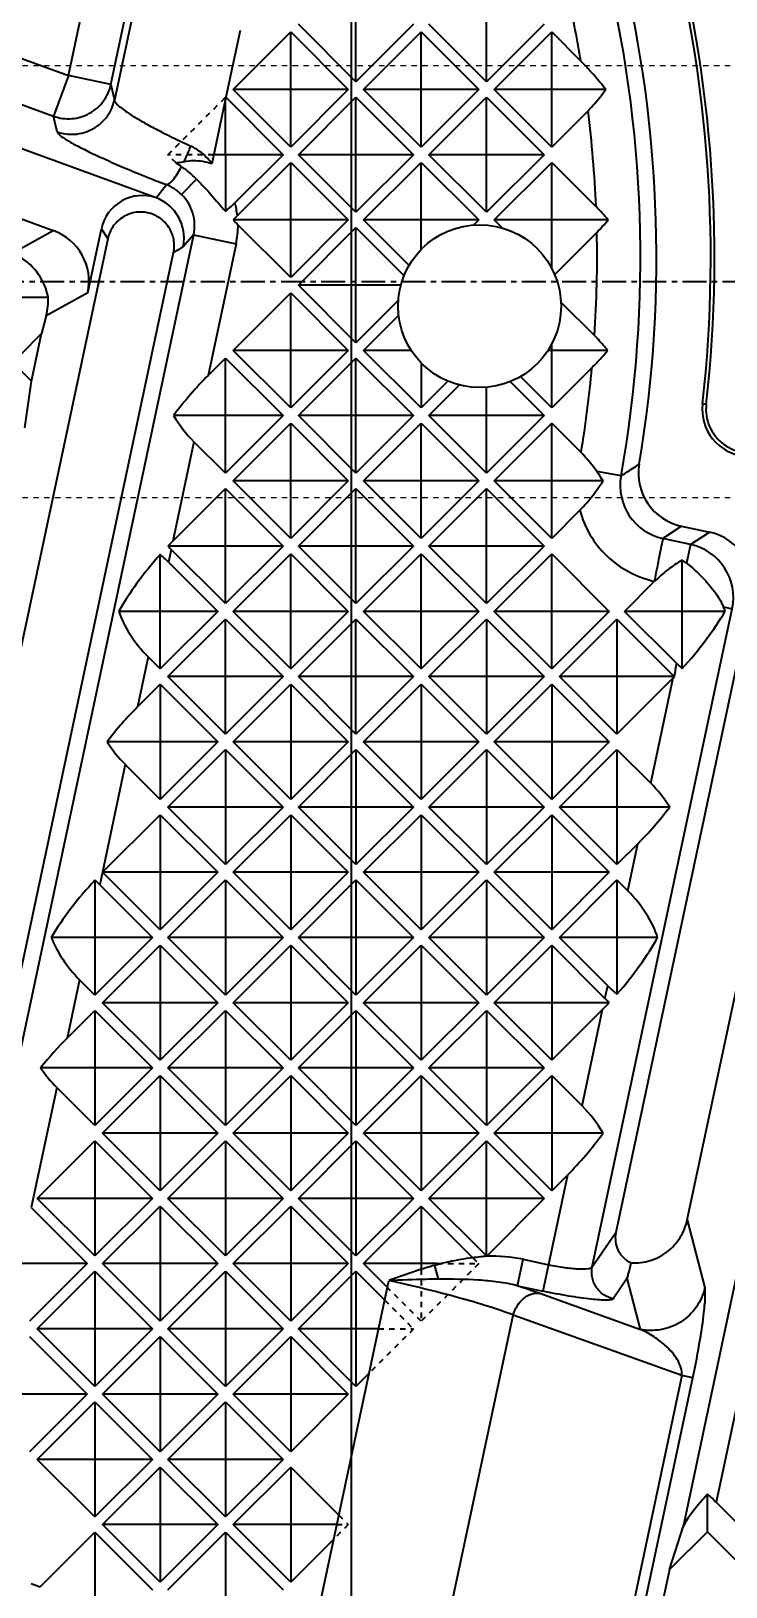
# Model space of a CAD drawing. Header units: millimetres. Extents: x 2089 to 2530, y 1631 to 2074.
# Drawn here: x 2222.99 to 2235.85, y 1807.4 to 1836.21 of the extents above; entities that cross this region are included whole.
import ezdxf

# ---------------------------------------------------------------- set-up
doc = ezdxf.new("R2010")
doc.units = ezdxf.units.MM
doc.linetypes.add('CENTER', pattern=[0.6, 0.375, -0.075, 0.075, -0.075])
doc.linetypes.add('HIDDEN', pattern=[0.2, 0.1, -0.1])
doc.layers.add('cool', color=153, linetype='HIDDEN', lineweight=9)
doc.layers.add('DEFAULT_2', color=8, linetype='HIDDEN')
doc.styles.get("Standard").update_dxf_attribs({"font": 'arial.ttf'})
doc.dimstyles.new('副本 ISO-25-1', dxfattribs={"dimtxt": 5, "dimasz": 5, "dimexe": 0, "dimexo": 0, "dimgap": 0, "dimtad": 1, "dimtxsty": 'Standard', "dimcen": 0, "dimclrd": 4, "dimclre": 4, "dimclrt": 6, "dimazin": 0, "dimtfac": 1, "dimtofl": 0, "dimtmove": 0, "dimatfit": 3, "dimfxl": 0, "dimarcsym": 0})

# ---------------------------------------------------------------- blocks, each defined once
blk = doc.blocks.new('3')
at = {"color": 1, "linetype": 'CENTER', "ltscale": 1.181757}
blk.add_line((-0.15, -456.331), (189.85, -456.331), dxfattribs=at)
at = {"layer": 'cool', "ltscale": 0.932966}
for p, q in [((14.18, -452.331), (175.52, -452.331)), ((14.18, -460.331), (175.52, -460.331))]:
    blk.add_line(p, q, dxfattribs=at)
blk = doc.blocks.new('*D133')
at = {"color": 4, "linetype": 'Continuous', "lineweight": -2, "transparency": 16777216}
blk.add_line((2176.431, 1831.577), (2141.565, 1831.577), dxfattribs=at)
at = {"layer": 'Defpoints', "color": 0, "transparency": 16777216}
for p in [(2248.301, 1863.577), (2148.673, 1831.577), (2176.431, 1831.577)]:
    blk.add_point(p, dxfattribs=at)
at = {"color": 6, "transparency": 16777216, "insert": (2145.119, 1834.131), "char_height": 5, "attachment_point": 5}
blk.add_mtext('32', dxfattribs=at)
blk = doc.blocks.new('*D134')
at = {"color": 4, "linetype": 'Continuous', "lineweight": -2, "transparency": 16777216}
blk.add_line((2201.587, 1812.953), (2131.852, 1812.953), dxfattribs=at)
at = {"layer": 'Defpoints', "color": 0, "transparency": 16777216}
for p in [(2248.301, 1863.577), (2148.673, 1812.953), (2201.587, 1812.953)]:
    blk.add_point(p, dxfattribs=at)
at = {"color": 6, "transparency": 16777216, "insert": (2140.262, 1815.957), "char_height": 5, "attachment_point": 5}
blk.add_mtext('50,62', dxfattribs=at)
blk = doc.blocks.new('*D135')
at = {"color": 4, "linetype": 'Continuous', "lineweight": -2, "transparency": 16777216}
blk.add_line((2204.857, 1800.174), (2135.679, 1800.174), dxfattribs=at)
at = {"layer": 'Defpoints', "color": 0, "transparency": 16777216}
for p in [(2248.301, 1863.577), (2148.673, 1800.174), (2204.857, 1800.174)]:
    blk.add_point(p, dxfattribs=at)
at = {"color": 6, "transparency": 16777216, "insert": (2142.176, 1803.179), "char_height": 5, "attachment_point": 5}
blk.add_mtext('63,4', dxfattribs=at)
blk = doc.blocks.new('*D136')
at = {"color": 4, "linetype": 'Continuous', "lineweight": -2, "transparency": 16777216}
blk.add_line((2221.069, 1791.129), (2131.804, 1791.129), dxfattribs=at)
at = {"layer": 'Defpoints', "color": 0, "transparency": 16777216}
for p in [(2248.301, 1863.577), (2148.673, 1791.129), (2221.069, 1791.129)]:
    blk.add_point(p, dxfattribs=at)
at = {"color": 6, "transparency": 16777216, "insert": (2140.239, 1794.134), "char_height": 5, "attachment_point": 5}
blk.add_mtext('72,45', dxfattribs=at)
blk = doc.blocks.new('*D137')
at = {"color": 4, "linetype": 'Continuous', "lineweight": -2, "transparency": 16777216}
blk.add_line((2229.006, 1764.577), (2141.5, 1764.577), dxfattribs=at)
at = {"layer": 'Defpoints', "color": 0, "transparency": 16777216}
for p in [(2248.301, 1863.577), (2148.673, 1764.577), (2229.006, 1764.577)]:
    blk.add_point(p, dxfattribs=at)
at = {"color": 6, "transparency": 16777216, "insert": (2145.087, 1767.13), "char_height": 5, "attachment_point": 5}
blk.add_mtext('99', dxfattribs=at)
blk = doc.blocks.new('*D138')
at = {"color": 4, "linetype": 'Continuous', "lineweight": -2, "transparency": 16777216}
blk.add_line((2185.311, 1749.577), (2138.117, 1749.577), dxfattribs=at)
at = {"layer": 'Defpoints', "color": 0, "transparency": 16777216}
for p in [(2248.301, 1863.577), (2148.673, 1749.577), (2185.311, 1749.577)]:
    blk.add_point(p, dxfattribs=at)
at = {"color": 6, "transparency": 16777216, "insert": (2143.395, 1752.087), "char_height": 5, "attachment_point": 5}
blk.add_mtext('114', dxfattribs=at)
blk = doc.blocks.new('*D139')
at = {"color": 4, "linetype": 'Continuous', "lineweight": -2, "transparency": 16777216}
blk.add_line((2177.261, 1733.577), (2138.114, 1733.577), dxfattribs=at)
at = {"layer": 'Defpoints', "color": 0, "transparency": 16777216}
for p in [(2248.301, 1863.577), (2148.673, 1733.577), (2177.261, 1733.577)]:
    blk.add_point(p, dxfattribs=at)
at = {"color": 6, "transparency": 16777216, "insert": (2143.393, 1736.132), "char_height": 5, "attachment_point": 5}
blk.add_mtext('130', dxfattribs=at)
blk = doc.blocks.new('*D97')
at = {"color": 4, "linetype": 'Continuous', "lineweight": -2, "transparency": 16777216}
blk.add_line((2178.301, 1726.977), (2178.301, 1701.714), dxfattribs=at)
at = {"layer": 'Defpoints', "color": 0, "transparency": 16777216}
for p in [(2248.301, 1863.577), (2178.301, 1726.977), (2178.301, 1708.819)]:
    blk.add_point(p, dxfattribs=at)
at = {"color": 6, "transparency": 16777216, "insert": (2175.748, 1705.267), "char_height": 5, "attachment_point": 5, "rotation": 90}
blk.add_mtext('70', dxfattribs=at)
blk = doc.blocks.new('*D140')
at = {"color": 4, "linetype": 'Continuous', "lineweight": -2, "transparency": 16777216}
for p, q in [((2203.076, 1810.203), (2203.076, 1728.819)), ((2203.076, 1728.819), (2193.731, 1718.819)), ((2193.731, 1718.819), (2193.731, 1691.745))]:
    blk.add_line(p, q, dxfattribs=at)
at = {"layer": 'Defpoints', "color": 0, "transparency": 16777216}
for p in [(2248.301, 1863.577), (2203.076, 1810.203), (2193.731, 1708.819)]:
    blk.add_point(p, dxfattribs=at)
at = {"color": 6, "transparency": 16777216, "insert": (2190.727, 1700.282), "char_height": 5, "attachment_point": 5, "rotation": 90}
blk.add_mtext('45,23', dxfattribs=at)
blk = doc.blocks.new('*D141')
at = {"color": 4, "linetype": 'Continuous', "lineweight": -2, "transparency": 16777216}
for p, q in [((2206.091, 1798.333), (2206.091, 1728.819)), ((2206.091, 1728.819), (2212.255, 1718.819)), ((2212.255, 1718.819), (2212.255, 1692.71))]:
    blk.add_line(p, q, dxfattribs=at)
at = {"layer": 'Defpoints', "color": 0, "transparency": 16777216}
for p in [(2248.301, 1863.577), (2206.091, 1798.333), (2212.255, 1708.819)]:
    blk.add_point(p, dxfattribs=at)
at = {"color": 6, "transparency": 16777216, "insert": (2209.25, 1700.765), "char_height": 5, "attachment_point": 5, "rotation": 90}
blk.add_mtext('42,21', dxfattribs=at)
blk = doc.blocks.new('*D142')
at = {"color": 4, "linetype": 'Continuous', "lineweight": -2, "transparency": 16777216}
blk.add_line((2223.176, 1789.231), (2223.176, 1691.861), dxfattribs=at)
at = {"layer": 'Defpoints', "color": 0, "transparency": 16777216}
for p in [(2248.301, 1863.577), (2223.176, 1789.231), (2223.176, 1708.819)]:
    blk.add_point(p, dxfattribs=at)
at = {"color": 6, "transparency": 16777216, "insert": (2220.171, 1700.34), "char_height": 5, "attachment_point": 5, "rotation": 90}
blk.add_mtext('25,13', dxfattribs=at)
blk = doc.blocks.new('*D143')
at = {"color": 4, "linetype": 'Continuous', "lineweight": -2, "transparency": 16777216}
for p, q in [((2230.301, 1762.3), (2230.301, 1728.819)), ((2230.301, 1728.819), (2237.579, 1718.819)), ((2237.579, 1718.819), (2237.579, 1702.117))]:
    blk.add_line(p, q, dxfattribs=at)
at = {"layer": 'Defpoints', "color": 0, "transparency": 16777216}
for p in [(2248.301, 1863.577), (2230.301, 1762.3), (2237.579, 1708.819)]:
    blk.add_point(p, dxfattribs=at)
at = {"color": 6, "transparency": 16777216, "insert": (2235.026, 1705.468), "char_height": 5, "attachment_point": 5, "rotation": 90}
blk.add_mtext('18', dxfattribs=at)
blk = doc.blocks.new('*D144')
at = {"color": 4, "linetype": 'Continuous', "lineweight": -2, "transparency": 16777216}
blk.add_line((2204.081, 1857.438), (2204.081, 1691.796), dxfattribs=at)
at = {"layer": 'Defpoints', "color": 0, "transparency": 16777216}
for p in [(2248.301, 1863.577), (2204.081, 1857.438), (2204.081, 1708.819)]:
    blk.add_point(p, dxfattribs=at)
at = {"color": 6, "transparency": 16777216, "insert": (2201.076, 1700.308), "char_height": 5, "attachment_point": 5, "rotation": 90}
blk.add_mtext('44,22', dxfattribs=at)
blk = doc.blocks.new('*D145')
at = {"color": 4, "linetype": 'Continuous', "lineweight": -2, "transparency": 16777216}
blk.add_line((2228.914, 1859.327), (2228.914, 1692.407), dxfattribs=at)
at = {"layer": 'Defpoints', "color": 0, "transparency": 16777216}
for p in [(2248.301, 1863.577), (2228.914, 1859.327), (2228.914, 1708.819)]:
    blk.add_point(p, dxfattribs=at)
at = {"color": 6, "transparency": 16777216, "insert": (2225.91, 1700.613), "char_height": 5, "attachment_point": 5, "rotation": 90}
blk.add_mtext('19,39', dxfattribs=at)

msp = doc.modelspace()

# ---------------------------------------------------------------- linework, layer by layer
at = {"color": 7, "linetype": 'Continuous'}
for p, q in [((2217.173, 1837.759), (2223.681, 1835.39)), ((2229.003, 1835.275), (2229.003, 1837.407)), ((2231.419, 1835.275), (2231.419, 1837.407)), ((2216.617, 1837.109), (2223.407, 1834.637)), ((2223.681, 1835.39), (2223.972, 1836.757)), ((2224.467, 1835.223), (2224.757, 1836.59)), ((2224.896, 1836.646), (2224.532, 1834.935)), ((2225.302, 1833.127), (2215.991, 1836.516)), ((2229.003, 1835.275), (2227.937, 1836.341)), ((2230.069, 1836.341), (2229.003, 1835.275)), ((2231.419, 1835.275), (2230.353, 1836.341)), ((2232.485, 1836.341), (2231.419, 1835.275)), ((2226.86, 1836.228), (2226.593, 1834.99)), ((2226.729, 1835.133), (2227.795, 1836.199)), ((2227.795, 1834.067), (2227.795, 1836.199)), ((2227.795, 1836.199), (2228.861, 1835.133)), ((2229.145, 1835.133), (2230.211, 1836.199)), ((2230.211, 1834.067), (2230.211, 1836.199)), ((2230.211, 1836.199), (2231.277, 1835.133)), ((2231.561, 1835.133), (2232.627, 1836.199)), ((2232.627, 1834.067), (2232.627, 1836.199)), ((2232.627, 1836.199), (2233.166, 1835.66)), ((2214.589, 1835.728), (2223.401, 1832.521)), ((2223.681, 1835.39), (2223.407, 1834.637)), ((2224.467, 1835.223), (2223.681, 1835.39)), ((2224.467, 1835.223), (2224.532, 1834.935)), ((2227.795, 1834.067), (2226.729, 1835.133)), ((2228.861, 1835.133), (2226.729, 1835.133)), ((2228.861, 1835.133), (2227.795, 1834.067)), ((2230.211, 1834.067), (2229.145, 1835.133)), ((2231.277, 1835.133), (2229.145, 1835.133)), ((2231.277, 1835.133), (2230.211, 1834.067)), ((2232.627, 1834.067), (2231.561, 1835.133)), ((2233.627, 1835.133), (2231.561, 1835.133)), ((2226.593, 1834.99), (2226.335, 1833.758)), ((2226.59, 1834.977), (2226.59, 1834.993)), ((2226.593, 1834.99), (2227.653, 1833.925)), ((2227.937, 1833.925), (2229.003, 1834.991)), ((2229.003, 1832.859), (2229.003, 1834.991)), ((2229.003, 1834.991), (2230.069, 1833.925)), ((2230.353, 1833.925), (2231.419, 1834.991)), ((2231.419, 1832.859), (2231.419, 1834.991)), ((2231.419, 1834.991), (2232.485, 1833.925)), ((2223.472, 1834.35), (2223.407, 1834.637)), ((2233.3, 1834.739), (2232.627, 1834.067)), ((2227.653, 1833.925), (2226.37, 1833.925)), ((2226.587, 1833.925), (2226.587, 1832.878)), ((2227.653, 1833.925), (2226.762, 1833.034)), ((2226.808, 1832.796), (2227.795, 1833.783)), ((2227.795, 1831.651), (2227.795, 1833.783)), ((2227.795, 1833.783), (2228.861, 1832.717)), ((2229.003, 1832.859), (2227.937, 1833.925)), ((2230.069, 1833.925), (2227.937, 1833.925)), ((2230.069, 1833.925), (2229.003, 1832.859)), ((2229.145, 1832.717), (2230.211, 1833.783)), ((2230.211, 1832.17), (2230.211, 1833.783)), ((2230.211, 1833.783), (2231.277, 1832.717)), ((2231.419, 1832.859), (2230.353, 1833.925)), ((2232.485, 1833.925), (2230.353, 1833.925)), ((2232.485, 1833.925), (2231.419, 1832.859)), ((2231.561, 1832.717), (2232.627, 1833.783)), ((2232.627, 1831.821), (2232.627, 1833.783)), ((2232.627, 1833.783), (2233.447, 1832.963)), ((2225.302, 1833.127), (2225.495, 1833.37)), ((2225.776, 1833.186), (2226.053, 1833.47)), ((2222.619, 1832.088), (2223.401, 1832.521)), ((2224.039, 1831.369), (2224.291, 1832.554)), ((2224.409, 1832.37), (2224.291, 1832.554)), ((2228.861, 1832.717), (2226.732, 1832.717)), ((2227.795, 1831.651), (2226.819, 1832.626)), ((2228.861, 1832.717), (2227.795, 1831.651)), ((2227.937, 1831.509), (2229.003, 1832.575)), ((2229.003, 1830.443), (2229.003, 1832.575)), ((2229.003, 1832.575), (2229.894, 1831.683)), ((2229.987, 1831.875), (2229.145, 1832.717)), ((2231.277, 1832.717), (2229.145, 1832.717)), ((2231.277, 1832.717), (2231.184, 1832.624)), ((2231.709, 1832.569), (2231.561, 1832.717)), ((2233.672, 1832.717), (2231.561, 1832.717)), ((2224.409, 1832.369), (2219.402, 1808.816)), ((2225.998, 1832.44), (2220.867, 1808.3)), ((2225.998, 1832.44), (2225.806, 1832.22)), ((2225.998, 1832.44), (2226.784, 1832.273)), ((2226.784, 1832.273), (2226.266, 1829.838)), ((2233.462, 1832.486), (2232.682, 1831.705)), ((2220.524, 1808.11), (2225.626, 1832.111)), ((2224.039, 1831.369), (2223.269, 1830.941)), ((2226.729, 1830.301), (2227.795, 1831.367)), ((2227.795, 1829.235), (2227.795, 1831.367)), ((2227.795, 1831.367), (2228.861, 1830.301)), ((2229.003, 1830.443), (2227.937, 1831.509)), ((2229.836, 1831.509), (2227.937, 1831.509)), ((2221.725, 1831.285), (2223.305, 1831.285)), ((2229.789, 1831.229), (2229.003, 1830.443)), ((2232.798, 1831.196), (2233.419, 1830.574)), ((2223.269, 1830.941), (2223.183, 1830.611)), ((2229.145, 1830.301), (2229.795, 1830.95)), ((2223.183, 1830.611), (2222.791, 1830.219)), ((2222.995, 1829.729), (2223.183, 1830.611)), ((2227.795, 1829.235), (2226.729, 1830.301)), ((2228.861, 1830.301), (2226.729, 1830.301)), ((2228.861, 1830.301), (2227.795, 1829.235)), ((2230.211, 1829.235), (2229.145, 1830.301)), ((2230.027, 1830.301), (2229.145, 1830.301)), ((2233.662, 1830.301), (2232.558, 1830.301)), ((2232.627, 1829.235), (2232.627, 1830.419)), ((2222.791, 1829.934), (2222.995, 1829.729)), ((2226.266, 1829.838), (2226.587, 1830.158)), ((2226.587, 1828.026), (2226.587, 1830.158)), ((2226.587, 1830.158), (2227.653, 1829.092)), ((2227.937, 1829.092), (2229.003, 1830.158)), ((2229.003, 1828.026), (2229.003, 1830.158)), ((2229.003, 1830.158), (2230.069, 1829.092)), ((2230.211, 1830.07), (2230.211, 1829.235)), ((2233.372, 1829.98), (2232.627, 1829.235)), ((2222.874, 1828.868), (2222.995, 1829.729)), ((2230.707, 1829.731), (2230.211, 1829.235)), ((2230.353, 1829.092), (2230.92, 1829.66)), ((2231.419, 1828.026), (2231.419, 1829.618)), ((2231.855, 1829.722), (2232.485, 1829.092)), ((2232.627, 1829.235), (2232.047, 1829.815)), ((2227.653, 1829.092), (2225.628, 1829.092)), ((2227.653, 1829.092), (2226.587, 1828.026)), ((2229.003, 1828.026), (2227.937, 1829.092)), ((2230.069, 1829.092), (2227.937, 1829.092)), ((2230.069, 1829.092), (2229.003, 1828.026)), ((2231.419, 1828.026), (2230.353, 1829.092)), ((2232.485, 1829.092), (2230.353, 1829.092)), ((2232.485, 1829.092), (2231.419, 1828.026)), ((2235.488, 1829.3), (2235.418, 1829.308)), ((2226.729, 1827.884), (2227.795, 1828.95)), ((2227.795, 1826.818), (2227.795, 1828.95)), ((2227.795, 1828.95), (2228.861, 1827.884)), ((2229.145, 1827.884), (2230.211, 1828.95)), ((2230.211, 1826.818), (2230.211, 1828.95)), ((2230.211, 1828.95), (2231.277, 1827.884)), ((2231.561, 1827.884), (2232.627, 1828.95)), ((2232.627, 1826.818), (2232.627, 1828.95)), ((2232.627, 1828.95), (2233.17, 1828.408)), ((2226.005, 1828.608), (2225.614, 1826.77)), ((2226.587, 1828.026), (2226.005, 1828.608)), ((2233.91, 1827.976), (2233.465, 1828.055)), ((2235.136, 1814.196), (2238.085, 1828.07)), ((2225.614, 1826.77), (2226.587, 1827.742)), ((2226.587, 1825.61), (2226.587, 1827.742)), ((2226.587, 1827.742), (2227.653, 1826.676)), ((2227.795, 1826.818), (2226.729, 1827.884)), ((2228.861, 1827.884), (2226.729, 1827.884)), ((2228.861, 1827.884), (2227.795, 1826.818)), ((2227.937, 1826.676), (2229.003, 1827.742)), ((2229.003, 1825.61), (2229.003, 1827.742)), ((2229.003, 1827.742), (2230.069, 1826.676)), ((2230.211, 1826.818), (2229.145, 1827.884)), ((2231.277, 1827.884), (2229.145, 1827.884)), ((2231.277, 1827.884), (2230.211, 1826.818)), ((2230.353, 1826.676), (2231.419, 1827.742)), ((2231.419, 1825.61), (2231.419, 1827.742)), ((2231.419, 1827.742), (2232.485, 1826.676)), ((2233.578, 1827.884), (2231.561, 1827.884)), ((2232.627, 1826.818), (2231.561, 1827.884)), ((2233.15, 1827.341), (2232.627, 1826.818)), ((2235.027, 1827.046), (2234.687, 1826.817)), ((2235.027, 1827.046), (2235.548, 1826.934)), ((2235.198, 1826.707), (2234.687, 1826.817)), ((2235.198, 1826.707), (2235.548, 1826.934)), ((2225.378, 1824.402), (2225.378, 1826.52)), ((2227.653, 1826.676), (2225.523, 1826.676)), ((2225.581, 1826.616), (2225.531, 1826.381)), ((2226.587, 1825.61), (2225.581, 1826.616)), ((2227.653, 1826.676), (2226.587, 1825.61)), ((2226.729, 1825.468), (2227.795, 1826.534)), ((2227.795, 1824.402), (2227.795, 1826.534)), ((2227.795, 1826.534), (2228.861, 1825.468)), ((2229.003, 1825.61), (2227.937, 1826.676)), ((2230.069, 1826.676), (2227.937, 1826.676)), ((2230.069, 1826.676), (2229.003, 1825.61)), ((2229.145, 1825.468), (2230.211, 1826.534)), ((2230.211, 1824.402), (2230.211, 1826.534)), ((2230.211, 1826.534), (2231.277, 1825.468)), ((2231.419, 1825.61), (2230.353, 1826.676)), ((2232.485, 1826.676), (2230.353, 1826.676)), ((2232.485, 1826.676), (2231.419, 1825.61)), ((2231.561, 1825.468), (2232.627, 1826.534)), ((2232.627, 1824.402), (2232.627, 1826.534)), ((2232.627, 1826.534), (2233.693, 1825.468)), ((2235.198, 1826.707), (2235.123, 1826.359)), ((2225.531, 1826.381), (2226.444, 1825.468)), ((2235.043, 1824.41), (2235.043, 1826.418)), ((2233.977, 1825.468), (2234.526, 1826.023)), ((2236.319, 1825.743), (2233.815, 1813.964)), ((2226.444, 1825.468), (2224.613, 1825.468)), ((2226.444, 1825.468), (2225.378, 1824.402)), ((2225.521, 1824.26), (2226.587, 1825.326)), ((2226.587, 1823.194), (2226.587, 1825.326)), ((2226.587, 1825.326), (2227.653, 1824.26)), ((2227.795, 1824.402), (2226.729, 1825.468)), ((2228.861, 1825.468), (2226.729, 1825.468)), ((2228.861, 1825.468), (2227.795, 1824.402)), ((2227.937, 1824.26), (2229.003, 1825.326)), ((2229.003, 1823.194), (2229.003, 1825.326)), ((2229.003, 1825.326), (2230.069, 1824.26)), ((2230.211, 1824.402), (2229.145, 1825.468)), ((2231.277, 1825.468), (2229.145, 1825.468)), ((2231.277, 1825.468), (2230.211, 1824.402)), ((2230.353, 1824.26), (2231.419, 1825.326)), ((2231.419, 1825.326), (2231.419, 1823.194)), ((2231.419, 1825.326), (2232.485, 1824.26)), ((2232.627, 1824.402), (2231.561, 1825.468)), ((2233.693, 1825.468), (2231.561, 1825.468)), ((2233.693, 1825.468), (2232.627, 1824.402)), ((2232.769, 1824.26), (2233.835, 1825.326)), ((2233.378, 1813.329), (2235.969, 1825.517)), ((2233.835, 1825.326), (2233.835, 1823.194)), ((2233.835, 1825.326), (2234.896, 1824.259)), ((2235.838, 1825.468), (2233.977, 1825.468)), ((2234.934, 1824.512), (2233.977, 1825.468)), ((2235.805, 1825.551), (2235.969, 1825.517)), ((2225.158, 1824.623), (2224.962, 1823.701)), ((2225.378, 1824.402), (2225.158, 1824.623)), ((2226.587, 1823.194), (2225.521, 1824.26)), ((2227.653, 1824.26), (2225.521, 1824.26)), ((2227.653, 1824.26), (2226.587, 1823.194)), ((2229.003, 1823.194), (2227.937, 1824.26)), ((2230.069, 1824.26), (2227.937, 1824.26)), ((2230.069, 1824.26), (2229.003, 1823.194)), ((2231.419, 1823.194), (2230.353, 1824.26)), ((2232.485, 1824.26), (2230.353, 1824.26)), ((2232.485, 1824.26), (2231.419, 1823.194)), ((2234.898, 1824.262), (2232.769, 1824.26)), ((2233.835, 1823.194), (2232.769, 1824.26)), ((2234.875, 1824.234), (2233.835, 1823.194)), ((2234.46, 1822.285), (2234.875, 1824.234)), ((2234.898, 1824.257), (2234.875, 1824.234)), ((2224.962, 1823.701), (2225.378, 1824.118)), ((2225.378, 1824.118), (2225.378, 1821.986)), ((2225.378, 1824.118), (2226.444, 1823.052)), ((2226.729, 1823.052), (2227.795, 1824.118)), ((2227.795, 1824.118), (2227.795, 1821.986)), ((2227.795, 1824.118), (2228.861, 1823.052)), ((2229.145, 1823.052), (2230.211, 1824.118)), ((2230.211, 1824.118), (2230.211, 1821.986)), ((2230.211, 1824.118), (2231.277, 1823.052)), ((2231.561, 1823.052), (2232.627, 1824.118)), ((2232.627, 1824.118), (2232.627, 1821.986)), ((2232.627, 1824.118), (2233.693, 1823.052)), ((2226.444, 1823.052), (2224.396, 1823.052)), ((2226.444, 1823.052), (2225.378, 1821.986)), ((2227.795, 1821.986), (2226.729, 1823.052)), ((2228.861, 1823.052), (2226.729, 1823.052)), ((2228.861, 1823.052), (2227.795, 1821.986)), ((2230.211, 1821.986), (2229.145, 1823.052)), ((2231.277, 1823.052), (2229.145, 1823.052)), ((2231.277, 1823.052), (2230.211, 1821.986)), ((2232.627, 1821.986), (2231.561, 1823.052)), ((2233.693, 1823.052), (2231.561, 1823.052)), ((2233.693, 1823.052), (2232.627, 1821.986)), ((2225.521, 1821.844), (2226.587, 1822.91)), ((2226.587, 1822.91), (2226.587, 1820.778)), ((2226.587, 1822.91), (2227.653, 1821.844)), ((2227.937, 1821.844), (2229.003, 1822.91)), ((2229.003, 1822.91), (2229.003, 1820.778)), ((2229.003, 1822.91), (2230.069, 1821.844)), ((2230.353, 1821.844), (2231.419, 1822.91)), ((2231.419, 1822.91), (2231.419, 1820.778)), ((2231.419, 1822.91), (2232.485, 1821.844)), ((2232.769, 1821.844), (2233.835, 1822.91)), ((2233.835, 1822.91), (2233.835, 1820.778)), ((2233.835, 1822.91), (2234.46, 1822.285)), ((2224.734, 1822.63), (2224.261, 1820.403)), ((2225.378, 1821.986), (2224.734, 1822.63)), ((2226.587, 1820.778), (2225.521, 1821.844)), ((2227.653, 1821.844), (2225.521, 1821.844)), ((2227.653, 1821.844), (2226.587, 1820.778)), ((2229.003, 1820.778), (2227.937, 1821.844)), ((2230.069, 1821.844), (2227.937, 1821.844)), ((2230.069, 1821.844), (2229.003, 1820.778)), ((2231.419, 1820.778), (2230.353, 1821.844)), ((2232.485, 1821.844), (2230.353, 1821.844)), ((2232.485, 1821.844), (2231.419, 1820.778)), ((2233.835, 1820.778), (2232.769, 1821.844)), ((2234.811, 1821.844), (2232.769, 1821.844)), ((2224.311, 1820.636), (2225.378, 1821.702)), ((2225.378, 1821.702), (2225.378, 1819.57)), ((2225.378, 1821.702), (2226.444, 1820.636)), ((2226.729, 1820.636), (2227.795, 1821.702)), ((2227.795, 1821.702), (2227.795, 1819.57)), ((2227.795, 1821.702), (2228.861, 1820.636)), ((2229.145, 1820.636), (2230.211, 1821.702)), ((2230.211, 1821.702), (2230.211, 1819.57)), ((2230.211, 1821.702), (2231.277, 1820.636)), ((2231.561, 1820.636), (2232.627, 1821.702)), ((2232.627, 1821.702), (2232.627, 1819.57)), ((2232.627, 1821.702), (2233.693, 1820.636)), ((2234.222, 1821.165), (2233.835, 1820.778)), ((2234.037, 1820.292), (2234.222, 1821.165)), ((2224.17, 1820.489), (2224.17, 1818.362)), ((2224.261, 1820.403), (2225.236, 1819.428)), ((2225.378, 1819.57), (2224.311, 1820.636)), ((2226.444, 1820.636), (2224.312, 1820.636)), ((2226.444, 1820.636), (2225.378, 1819.57)), ((2225.521, 1819.428), (2226.587, 1820.494)), ((2226.587, 1820.494), (2226.587, 1818.362)), ((2226.587, 1820.494), (2227.653, 1819.428)), ((2227.795, 1819.57), (2226.729, 1820.636)), ((2228.861, 1820.636), (2226.729, 1820.636)), ((2228.861, 1820.636), (2227.795, 1819.57)), ((2227.937, 1819.428), (2229.003, 1820.494)), ((2229.003, 1820.494), (2229.003, 1818.362)), ((2229.003, 1820.494), (2230.069, 1819.428)), ((2230.211, 1819.57), (2229.145, 1820.636)), ((2231.277, 1820.636), (2229.145, 1820.636)), ((2231.277, 1820.636), (2230.211, 1819.57)), ((2230.353, 1819.428), (2231.419, 1820.494)), ((2231.419, 1820.494), (2231.419, 1818.362)), ((2231.419, 1820.494), (2232.485, 1819.428)), ((2232.627, 1819.57), (2231.561, 1820.636)), ((2233.693, 1820.636), (2231.561, 1820.636)), ((2233.693, 1820.636), (2232.627, 1819.57)), ((2232.769, 1819.428), (2233.835, 1820.494)), ((2233.835, 1820.494), (2233.835, 1818.38)), ((2233.835, 1820.494), (2234.037, 1820.292)), ((2225.236, 1819.428), (2223.364, 1819.428)), ((2225.236, 1819.428), (2224.17, 1818.362)), ((2224.313, 1818.22), (2225.378, 1819.286)), ((2225.378, 1819.286), (2225.378, 1817.154)), ((2225.378, 1819.286), (2226.444, 1818.22)), ((2226.587, 1818.362), (2225.521, 1819.428)), ((2227.653, 1819.428), (2225.521, 1819.428)), ((2227.653, 1819.428), (2226.587, 1818.362)), ((2226.729, 1818.22), (2227.795, 1819.286)), ((2227.795, 1819.286), (2227.795, 1817.154)), ((2227.795, 1819.286), (2228.861, 1818.22)), ((2229.003, 1818.362), (2227.937, 1819.428)), ((2230.069, 1819.428), (2227.937, 1819.428)), ((2230.069, 1819.428), (2229.003, 1818.362)), ((2229.145, 1818.22), (2230.211, 1819.286)), ((2230.211, 1819.286), (2230.211, 1817.154)), ((2230.211, 1819.286), (2231.277, 1818.22)), ((2231.419, 1818.362), (2230.353, 1819.428)), ((2232.485, 1819.428), (2230.353, 1819.428)), ((2232.485, 1819.428), (2231.419, 1818.362)), ((2231.561, 1818.22), (2232.627, 1819.286)), ((2232.627, 1819.286), (2232.627, 1817.154)), ((2232.627, 1819.286), (2233.613, 1818.299)), ((2233.663, 1818.534), (2232.769, 1819.428)), ((2234.588, 1819.428), (2232.769, 1819.428)), ((2223.887, 1818.645), (2223.657, 1817.565)), ((2224.17, 1818.362), (2223.887, 1818.645)), ((2233.613, 1818.299), (2233.663, 1818.534)), ((2225.378, 1817.154), (2224.313, 1818.22)), ((2226.444, 1818.22), (2224.313, 1818.22)), ((2226.444, 1818.22), (2225.378, 1817.154)), ((2227.795, 1817.154), (2226.729, 1818.22)), ((2228.861, 1818.22), (2226.729, 1818.22)), ((2228.861, 1818.22), (2227.795, 1817.154)), ((2230.211, 1817.154), (2229.145, 1818.22)), ((2231.277, 1818.22), (2229.145, 1818.22)), ((2231.277, 1818.22), (2230.211, 1817.154)), ((2232.627, 1817.154), (2231.561, 1818.22)), ((2233.689, 1818.22), (2231.561, 1818.22)), ((2233.57, 1818.097), (2232.627, 1817.154)), ((2233.19, 1816.307), (2233.57, 1818.097)), ((2223.657, 1817.565), (2224.17, 1818.078)), ((2224.17, 1818.078), (2224.17, 1815.946)), ((2224.17, 1818.078), (2225.236, 1817.012)), ((2225.521, 1817.012), (2226.587, 1818.078)), ((2226.587, 1818.078), (2226.587, 1815.946)), ((2226.587, 1818.078), (2227.653, 1817.012)), ((2227.937, 1817.012), (2229.003, 1818.078)), ((2229.003, 1818.078), (2229.003, 1815.946)), ((2229.003, 1818.078), (2230.069, 1817.012)), ((2230.353, 1817.012), (2231.419, 1818.078)), ((2231.419, 1818.078), (2231.419, 1815.946)), ((2231.419, 1818.078), (2232.485, 1817.012)), ((2225.236, 1817.012), (2223.166, 1817.012)), ((2225.236, 1817.012), (2224.17, 1815.946)), ((2226.587, 1815.946), (2225.521, 1817.012)), ((2227.653, 1817.012), (2225.521, 1817.012)), ((2227.653, 1817.012), (2226.587, 1815.946)), ((2229.003, 1815.946), (2227.937, 1817.012)), ((2230.069, 1817.012), (2227.937, 1817.012)), ((2230.069, 1817.012), (2229.003, 1815.946)), ((2231.419, 1815.946), (2230.353, 1817.012)), ((2232.485, 1817.012), (2230.353, 1817.012)), ((2232.485, 1817.012), (2231.419, 1815.946)), ((2223.464, 1816.652), (2222.99, 1814.425)), ((2224.17, 1815.946), (2223.464, 1816.652)), ((2224.313, 1815.803), (2225.378, 1816.869)), ((2225.378, 1816.869), (2225.378, 1814.737)), ((2225.378, 1816.869), (2226.444, 1815.803)), ((2226.729, 1815.803), (2227.795, 1816.869)), ((2227.795, 1816.869), (2227.795, 1814.737)), ((2227.795, 1816.869), (2228.861, 1815.803)), ((2229.145, 1815.803), (2230.211, 1816.869)), ((2230.211, 1816.869), (2230.211, 1814.737)), ((2230.211, 1816.869), (2231.277, 1815.803)), ((2231.561, 1815.803), (2232.627, 1816.869)), ((2232.627, 1816.869), (2232.627, 1814.737)), ((2232.627, 1816.869), (2233.19, 1816.307)), ((2225.378, 1814.737), (2224.313, 1815.803)), ((2226.444, 1815.803), (2224.313, 1815.803)), ((2226.444, 1815.803), (2225.378, 1814.737)), ((2227.795, 1814.737), (2226.729, 1815.803)), ((2228.861, 1815.803), (2226.729, 1815.803)), ((2228.861, 1815.803), (2227.795, 1814.737)), ((2230.211, 1814.737), (2229.145, 1815.803)), ((2231.277, 1815.803), (2229.145, 1815.803)), ((2231.277, 1815.803), (2230.211, 1814.737)), ((2232.627, 1814.737), (2231.561, 1815.803)), ((2233.578, 1815.803), (2231.561, 1815.803)), ((2223.104, 1814.595), (2224.17, 1815.661)), ((2224.17, 1815.661), (2224.17, 1813.529)), ((2224.17, 1815.661), (2225.236, 1814.595)), ((2225.521, 1814.595), (2226.587, 1815.661)), ((2226.587, 1815.661), (2226.587, 1813.529)), ((2226.587, 1815.661), (2227.653, 1814.595)), ((2227.937, 1814.595), (2229.003, 1815.661)), ((2229.003, 1815.661), (2229.003, 1813.529)), ((2229.003, 1815.661), (2230.069, 1814.595)), ((2230.353, 1814.595), (2231.419, 1815.661)), ((2231.42, 1813.528), (2231.419, 1815.661)), ((2231.419, 1815.661), (2232.485, 1814.595)), ((2232.918, 1815.028), (2232.461, 1812.879)), ((2232.918, 1815.028), (2232.627, 1814.737)), ((2222.99, 1814.425), (2224.028, 1813.387)), ((2224.17, 1813.529), (2223.104, 1814.595)), ((2225.236, 1814.595), (2223.104, 1814.595)), ((2225.236, 1814.595), (2224.17, 1813.529)), ((2224.313, 1813.387), (2225.378, 1814.453)), ((2225.378, 1814.453), (2225.378, 1812.321)), ((2225.378, 1814.453), (2226.444, 1813.387)), ((2226.587, 1813.529), (2225.521, 1814.595)), ((2227.653, 1814.595), (2225.521, 1814.595)), ((2227.653, 1814.595), (2226.587, 1813.529)), ((2226.729, 1813.387), (2227.795, 1814.453)), ((2227.795, 1814.453), (2227.795, 1812.321)), ((2227.795, 1814.453), (2228.861, 1813.387)), ((2229.003, 1813.529), (2227.937, 1814.595)), ((2230.069, 1814.595), (2227.937, 1814.595)), ((2230.069, 1814.595), (2229.003, 1813.529)), ((2229.145, 1813.387), (2230.211, 1814.453)), ((2230.211, 1814.453), (2230.211, 1813.28)), ((2230.211, 1814.453), (2231.167, 1813.497)), ((2231.424, 1813.523), (2230.353, 1814.595)), ((2232.485, 1814.595), (2230.353, 1814.595)), ((2232.485, 1814.595), (2231.424, 1813.523)), ((2235.136, 1814.196), (2235.462, 1812.939)), ((2233.378, 1813.329), (2233.815, 1813.964)), ((2236.149, 1813.634), (2235.061, 1808.514)), ((2224.028, 1813.387), (2222.118, 1813.387)), ((2224.028, 1813.387), (2222.962, 1812.321)), ((2223.104, 1812.179), (2224.17, 1813.245)), ((2224.17, 1813.245), (2224.17, 1811.113)), ((2224.17, 1813.245), (2225.236, 1812.179)), ((2225.378, 1812.321), (2224.313, 1813.387)), ((2226.444, 1813.387), (2224.313, 1813.387)), ((2226.444, 1813.387), (2225.378, 1812.321)), ((2225.521, 1812.179), (2226.587, 1813.245)), ((2226.587, 1813.245), (2226.587, 1811.113)), ((2226.587, 1813.245), (2227.653, 1812.179)), ((2227.795, 1812.321), (2226.729, 1813.387)), ((2228.861, 1813.387), (2226.729, 1813.387)), ((2228.861, 1813.387), (2227.795, 1812.321)), ((2227.937, 1812.179), (2229.003, 1813.245)), ((2229.003, 1813.245), (2229.003, 1811.113)), ((2229.003, 1813.245), (2229.533, 1812.715)), ((2229.583, 1812.949), (2229.145, 1813.387)), ((2230.507, 1813.387), (2229.145, 1813.387)), ((2230.458, 1813.354), (2230.528, 1813.099)), ((2231.992, 1812.979), (2232.096, 1813.468)), ((2232.096, 1813.468), (2232.565, 1813.368)), ((2228.028, 1805.629), (2229.609, 1813.071)), ((2231.992, 1812.979), (2232.461, 1812.879)), ((2234.027, 1813.117), (2233.765, 1812.736)), ((2234.272, 1812.17), (2234.027, 1813.117)), ((2236.543, 1813.072), (2235.671, 1808.969)), ((2232.407, 1812.84), (2234.272, 1812.17)), ((2230.287, 1804.781), (2231.914, 1812.434)), ((2235.036, 1811.313), (2231.914, 1812.434)), ((2224.17, 1811.113), (2223.104, 1812.179)), ((2225.236, 1812.179), (2223.104, 1812.179)), ((2225.236, 1812.179), (2224.17, 1811.113)), ((2226.587, 1811.113), (2225.521, 1812.179)), ((2227.653, 1812.179), (2225.521, 1812.179)), ((2227.653, 1812.179), (2226.587, 1811.113)), ((2229.003, 1811.113), (2227.937, 1812.179)), ((2229.419, 1812.179), (2227.937, 1812.179)), ((2222.962, 1812.037), (2224.028, 1810.971)), ((2224.313, 1810.971), (2225.378, 1812.037)), ((2225.378, 1812.037), (2225.378, 1809.905)), ((2225.378, 1812.037), (2226.444, 1810.971)), ((2226.729, 1810.971), (2227.795, 1812.037)), ((2227.795, 1812.037), (2227.795, 1809.905)), ((2227.795, 1812.037), (2228.861, 1810.971)), ((2229.244, 1811.355), (2229.003, 1811.113)), ((2235.036, 1811.313), (2233.445, 1803.829)), ((2233.647, 1803.778), (2235.239, 1811.27)), ((2235.239, 1811.27), (2235.036, 1811.313)), ((2224.028, 1810.971), (2221.94, 1810.971)), ((2224.028, 1810.971), (2222.962, 1809.905)), ((2225.378, 1809.905), (2224.313, 1810.971)), ((2226.444, 1810.971), (2224.313, 1810.971)), ((2226.444, 1810.971), (2225.378, 1809.905)), ((2227.795, 1809.905), (2226.729, 1810.971)), ((2228.861, 1810.971), (2226.729, 1810.971)), ((2228.861, 1810.971), (2227.795, 1809.905)), ((2223.104, 1809.763), (2224.17, 1810.829)), ((2224.17, 1810.829), (2224.17, 1808.697)), ((2224.17, 1810.829), (2225.236, 1809.763)), ((2225.521, 1809.763), (2226.587, 1810.829)), ((2226.587, 1810.829), (2226.587, 1808.697)), ((2226.587, 1810.829), (2227.653, 1809.763)), ((2224.17, 1808.697), (2223.104, 1809.763)), ((2225.236, 1809.763), (2223.104, 1809.763)), ((2225.236, 1809.763), (2224.17, 1808.697)), ((2226.587, 1808.697), (2225.521, 1809.763)), ((2227.653, 1809.763), (2225.521, 1809.763)), ((2227.653, 1809.763), (2226.587, 1808.697)), ((2224.313, 1808.555), (2225.378, 1809.621)), ((2225.378, 1809.621), (2225.378, 1807.489)), ((2225.378, 1809.621), (2226.444, 1808.555)), ((2226.729, 1808.555), (2227.795, 1809.621)), ((2227.795, 1809.621), (2227.795, 1807.489)), ((2227.795, 1809.621), (2228.686, 1808.729)), ((2235.509, 1808.42), (2235.509, 1809.118)), ((2235.671, 1808.969), (2237.286, 1807.354)), ((2223.158, 1807.401), (2224.17, 1808.413)), ((2224.17, 1808.413), (2224.17, 1806.44)), ((2224.17, 1808.413), (2225.236, 1807.347)), ((2225.378, 1807.489), (2224.313, 1808.555)), ((2226.444, 1808.555), (2224.313, 1808.555)), ((2226.444, 1808.555), (2225.378, 1807.489)), ((2225.521, 1807.347), (2226.587, 1808.413)), ((2226.587, 1808.413), (2226.587, 1806.281)), ((2226.587, 1808.413), (2227.653, 1807.347)), ((2227.795, 1807.489), (2226.729, 1808.555)), ((2228.649, 1808.555), (2226.729, 1808.555)), ((2234.81, 1807.721), (2235.061, 1808.514)), ((2235.509, 1808.42), (2234.81, 1807.721)), ((2236.575, 1807.354), (2235.509, 1808.42)), ((2228.592, 1808.286), (2227.795, 1807.489)), ((2234.81, 1807.721), (2234.681, 1807.116)), ((2222.989, 1807.463), (2223.158, 1807.401))]:
    msp.add_line(p, q, dxfattribs=at)
msp.add_circle((2231.292, 1831.12), 1.508, dxfattribs=at)
for centre, radius, start, end in [((2211.319, 1832.023), 27.003, 359.9872, 38.374), ((2211.319, 1832.023), 25.928, 353.5734, 38), ((2211.319, 1832.023), 25.998, 353.5734, 38), ((2211.319, 1832.023), 24.252, 353.5734, 38), ((2211.319, 1832.023), 24.322, 353.5734, 38), ((2211.319, 1832.023), 23.247, 350.5195, 38), ((2211.319, 1832.023), 22.951, 349.8441, 38), ((2211.319, 1832.023), 22.148, 9.4524, 12.4603), ((2211.319, 1832.023), 22.148, 2.4334, 7.0463), ((2224.909, 1839.507), 5.783, 277.5748, 278.0704), ((2222.169, 1828.523), 6.312, 55.1716, 56.2932), ((2224.823, 1840.121), 6.404, 278.067, 278.9622), ((2225.998, 1832.691), 1.119, 72.4365, 81.1251), ((2225.167, 1832.561), 0.873, 45.7072, 67.9077), ((2224.425, 1831.835), 2.307, 45.1256, 48.2534), ((2225.05, 1832.394), 0.775, 71.0275, 168.0015), ((2228.853, 1830.754), 2.89, 135.0428, 137.223), ((2225.193, 1832.606), 1.626, 6.7022, 15.258), ((2230.714, 1830.236), 3.861, 39.9832, 44.9368), ((2229.525, 1835.327), 3.823, 223.0652, 224.9501), ((2225.201, 1832.61), 1.619, 347.9771, 0.5749), ((2231.07, 1834.872), 3.378, 315.0648, 320.3631), ((2211.319, 1832.023), 22.148, 356.2504, 1.1983), ((2211.319, 1832.023), 22.148, 350.6062, 354.7085), ((2236.286, 1829.21), 0.873, 173.574, 353.5733), ((2236.286, 1829.21), 0.803, 173.5734, 353.5735), ((2235.238, 1828.028), 1.004, 170.4879, 257.8394), ((2234.896, 1827.797), 1.002, 169.724, 257.9488), ((2235.337, 1825.952), 1.004, 347.9825, 77.8517), ((2234.984, 1825.724), 1.006, 348.0999, 77.7343), ((2231.104, 1821.015), 6.686, 53.0497, 53.8996), ((2234.452, 1824.972), 1.472, 19.7142, 23.198), ((2226.511, 1824.403), 2.51, 212.5705, 224.9377), ((2222.747, 1818.891), 2.14, 44.9571, 48.2882), ((2231.514, 1810.517), 3.007, 78.8414, 91.7033), ((2233.497, 1802.922), 10.867, 107.7783, 109.3517), ((2232.838, 1804.938), 8.747, 105.7935, 107.6988), ((2230.8, 1812.039), 1.358, 102.4645, 104.6172), ((2234.497, 1800.012), 13.944, 109.2661, 110.5209)]:
    msp.add_arc(centre, radius, start, end, dxfattribs=at)
for centre, major_axis, ratio, start_param, end_param in [((2223.055, 1831.576), (0.88, 0.488), 0.998331, -0.714758, 0.714758), ((2222.378, 1831.201), (0.614, -0.799), 0.897544, 1.053037, 1.981456), ((2222.367, 1831.195), (0.181, 1.032), 0.89288, -1.660129, -1.329031), ((2226.113, 1829.116), (1.016, 1.248), 0.229311, 1.150219, 1.773954), ((2226.104, 1829.077), (-0.614, 0.79), 0.385261, 1.261104, 1.884839), ((2225.461, 1826.048), (1.016, 1.248), 0.229311, 1.150219, 1.237204), ((2225.461, 1826.048), (1.016, 1.248), 0.229311, 1.374066, 2.229509), ((2225.432, 1825.912), (-0.614, 0.79), 0.38526, -1.256754, -1.032907), ((2225.681, 1827.084), (-0.614, 0.79), 0.385261, -4.485332, -4.398347), ((2225.257, 1825.092), (-0.614, 0.79), 0.385261, 0.805548, 1.884839), ((2235.028, 1824.956), (1.016, 1.248), 0.229311, -1.831091, -0.97056), ((2235.033, 1824.981), (-0.614, 0.79), 0.385261, -4.398347, -4.238064), ((2224.808, 1822.979), (1.016, 1.248), 0.229311, 1.150219, 1.69803), ((2234.361, 1821.816), (-0.614, 0.79), 0.38526, -1.827706, -1.256754), ((2234.376, 1821.887), (1.016, 1.248), 0.229311, -1.991374, -1.420422), ((2224.156, 1819.911), (1.016, 1.248), 0.229311, 1.282692, 2.145901), ((2233.937, 1819.823), (-0.614, 0.79), 0.38526, -2.362206, -1.256754), ((2223.987, 1819.114), (-0.614, 0.79), 0.385261, 0.889157, 1.884839), ((2233.724, 1818.819), (1.016, 1.248), 0.229311, -1.7396, -0.885921), ((2233.763, 1819.003), (-0.614, 0.79), 0.385261, -4.398347, -4.146573), ((2233.724, 1818.819), (1.016, 1.248), 0.229311, -1.991374, -1.877975), ((2233.514, 1817.83), (-0.614, 0.79), 0.38526, -1.370152, -1.256754), ((2223.504, 1816.843), (1.016, 1.248), 0.229311, 1.150219, 1.621772), ((2223.563, 1817.121), (-0.614, 0.79), 0.385261, 1.413285, 1.884839), ((2233.09, 1815.838), (-0.614, 0.79), 0.38526, -1.903616, -1.256754), ((2233.071, 1815.75), (1.016, 1.248), 0.229311, -1.991374, -1.344511), ((2235.71, 1809.154), (0.648, 0.685), 0.130327, -4.537671, -3.404252), ((2235.639, 1808.823), (-0.415, 0.44), 0.205683, -1.429449, -1.044431)]:
    msp.add_ellipse(centre, major_axis=major_axis, ratio=ratio, start_param=start_param, end_param=end_param, dxfattribs=at)
for points, knots in [([(2233.627, 1835.133), (2233.592, 1835.179), (2233.447, 1835.361), (2233.29, 1835.535), (2233.166, 1835.66)], [0, 0, 0, 0, 0.246491, 1, 1, 1, 1]), ([(2223.407, 1834.637), (2223.514, 1834.599), (2223.747, 1834.568), (2224.082, 1834.67), (2224.346, 1834.899), (2224.443, 1835.113), (2224.467, 1835.223)], [0, 0, 0, 0, 0.250168, 0.500494, 0.750522, 1, 1, 1, 1]), ([(2233.3, 1834.739), (2233.33, 1834.77), (2233.448, 1834.894), (2233.555, 1835.028), (2233.627, 1835.133)], [0, 0, 0, 0, 0.25507, 1, 1, 1, 1]), ([(2223.472, 1834.35), (2223.574, 1834.313), (2223.806, 1834.28), (2224.148, 1834.38), (2224.415, 1834.616), (2224.509, 1834.83), (2224.532, 1834.935)], [0, 0, 0, 0, 0.238428, 0.50049, 0.762229, 1, 1, 1, 1]), ([(2224.532, 1834.935), (2224.534, 1834.914), (2224.571, 1834.863), (2224.653, 1834.791), (2224.78, 1834.7), (2224.949, 1834.594), (2225.156, 1834.476), (2225.49, 1834.3), (2225.758, 1834.173), (2225.945, 1834.085)], [0, 0, 0, 0, 0.038943, 0.105001, 0.199462, 0.320207, 0.464322, 0.628434, 1, 1, 1, 1]), ([(2223.472, 1834.35), (2223.473, 1834.34), (2223.488, 1834.318), (2223.521, 1834.286), (2223.571, 1834.248), (2223.67, 1834.183), (2223.835, 1834.091), (2224.077, 1833.97), (2224.372, 1833.833), (2224.713, 1833.684), (2225.092, 1833.527), (2225.358, 1833.423), (2225.495, 1833.37)], [0, 0, 0, 0, 0.012708, 0.03293, 0.061026, 0.096741, 0.190061, 0.310755, 0.455822, 0.6218, 0.804826, 1, 1, 1, 1]), ([(2225.82, 1833.795), (2225.832, 1833.819), (2225.877, 1833.914), (2225.917, 1834.012), (2225.945, 1834.085)], [0, 0, 0, 0, 0.254863, 1, 1, 1, 1]), ([(2226.335, 1833.758), (2226.31, 1833.793), (2226.201, 1833.925), (2226.061, 1834.032), (2225.945, 1834.085)], [0, 0, 0, 0, 0.25274, 1, 1, 1, 1]), ([(2225.495, 1833.37), (2225.513, 1833.37), (2225.56, 1833.396), (2225.661, 1833.503), (2225.727, 1833.617), (2225.774, 1833.704)], [0, 0, 0, 0, 0.12557, 0.334366, 1, 1, 1, 1]), ([(2225.774, 1833.704), (2225.79, 1833.693), (2225.855, 1833.646), (2225.916, 1833.596), (2225.961, 1833.556)], [0, 0, 0, 0, 0.244692, 1, 1, 1, 1]), ([(2226.053, 1833.47), (2226.147, 1833.376), (2226.328, 1833.181), (2226.499, 1832.978), (2226.587, 1832.878)], [0, 0, 0, 0, 0.501811, 1, 1, 1, 1]), ([(2225.806, 1832.22), (2225.824, 1832.312), (2225.828, 1832.503), (2225.735, 1832.774), (2225.555, 1832.996), (2225.39, 1833.094), (2225.302, 1833.127)], [0, 0, 0, 0, 0.250008, 0.499983, 0.749997, 1, 1, 1, 1]), ([(2225.998, 1832.44), (2226.026, 1832.571), (2226.018, 1832.851), (2225.872, 1833.092), (2225.776, 1833.186)], [0, 0, 0, 0, 0.499649, 1, 1, 1, 1]), ([(2225.626, 1832.111), (2225.643, 1832.19), (2225.645, 1832.357), (2225.553, 1832.588), (2225.379, 1832.767), (2225.15, 1832.866), (2224.901, 1832.869), (2224.67, 1832.776), (2224.491, 1832.602), (2224.426, 1832.449), (2224.409, 1832.369)], [0, 0, 0, 0, 0.124969, 0.250037, 0.375016, 0.500012, 0.625009, 0.749987, 0.875039, 1, 1, 1, 1]), ([(2226.587, 1832.878), (2226.602, 1832.89), (2226.662, 1832.939), (2226.72, 1832.992), (2226.762, 1833.034)], [0, 0, 0, 0, 0.247095, 1, 1, 1, 1]), ([(2225.806, 1832.22), (2225.791, 1832.21), (2225.732, 1832.173), (2225.67, 1832.139), (2225.626, 1832.111)], [0, 0, 0, 0, 0.252865, 1, 1, 1, 1]), ([(2233.662, 1830.301), (2233.643, 1830.324), (2233.566, 1830.419), (2233.484, 1830.509), (2233.419, 1830.574)], [0, 0, 0, 0, 0.247161, 1, 1, 1, 1]), ([(2233.372, 1829.98), (2233.398, 1830.006), (2233.498, 1830.109), (2233.594, 1830.217), (2233.662, 1830.301)], [0, 0, 0, 0, 0.251583, 1, 1, 1, 1]), ([(2233.465, 1828.055), (2233.444, 1828.086), (2233.353, 1828.21), (2233.252, 1828.326), (2233.17, 1828.408)], [0, 0, 0, 0, 0.244036, 1, 1, 1, 1]), ([(2233.91, 1827.976), (2233.938, 1827.993), (2234.011, 1828.036), (2234.12, 1828.114), (2234.206, 1828.166), (2234.248, 1828.193)], [0, 0, 0, 0, 0.246897, 0.627636, 1, 1, 1, 1]), ([(2233.578, 1827.884), (2233.551, 1827.928), (2233.514, 1827.985), (2233.475, 1828.041), (2233.465, 1828.055)], [0, 0, 0, 0, 0.746726, 1, 1, 1, 1]), ([(2233.15, 1827.341), (2233.192, 1827.383), (2233.349, 1827.553), (2233.482, 1827.742), (2233.578, 1827.884)], [0, 0, 0, 0, 0.257466, 1, 1, 1, 1]), ([(2233.15, 1827.341), (2233.231, 1827.022), (2233.503, 1826.566), (2234.048, 1826.18), (2234.363, 1826.059), (2234.526, 1826.023)], [0, 0, 0, 0, 0.497604, 0.748823, 1, 1, 1, 1]), ([(2234.687, 1826.817), (2234.685, 1826.81), (2234.68, 1826.787), (2234.669, 1826.739), (2234.653, 1826.664), (2234.633, 1826.567), (2234.611, 1826.449), (2234.575, 1826.266), (2234.546, 1826.123), (2234.526, 1826.024)], [0, 0, 0, 0, 0.026511, 0.088361, 0.183444, 0.30803, 0.457744, 0.627341, 1, 1, 1, 1]), ([(2235.043, 1826.418), (2234.952, 1826.365), (2234.772, 1826.242), (2234.607, 1826.1), (2234.529, 1826.021)], [0, 0, 0, 0, 0.485149, 1, 1, 1, 1]), ([(2235.123, 1826.359), (2235.27, 1826.248), (2235.528, 1826.002), (2235.738, 1825.708), (2235.805, 1825.551)], [0, 0, 0, 0, 0.519589, 1, 1, 1, 1]), ([(2234.099, 1813.401), (2234.217, 1813.394), (2234.457, 1813.423), (2234.778, 1813.59), (2235.021, 1813.857), (2235.112, 1814.081), (2235.136, 1814.196)], [0, 0, 0, 0, 0.250002, 0.500007, 0.749998, 1, 1, 1, 1]), ([(2233.815, 1813.964), (2233.792, 1813.855), (2233.821, 1813.613), (2233.998, 1813.446), (2234.099, 1813.401)], [0, 0, 0, 0, 0.500149, 1, 1, 1, 1]), ([(2232.565, 1813.368), (2232.664, 1813.348), (2232.848, 1813.315), (2233.092, 1813.289), (2233.259, 1813.287), (2233.346, 1813.303), (2233.373, 1813.319), (2233.378, 1813.329)], [0, 0, 0, 0, 0.364236, 0.676094, 0.89366, 0.959679, 1, 1, 1, 1]), ([(2233.765, 1812.736), (2233.704, 1812.75), (2233.581, 1812.802), (2233.438, 1812.946), (2233.363, 1813.135), (2233.365, 1813.268), (2233.378, 1813.329)], [0, 0, 0, 0, 0.240518, 0.50074, 0.760495, 1, 1, 1, 1]), ([(2234.027, 1813.117), (2234.033, 1813.14), (2234.056, 1813.235), (2234.082, 1813.329), (2234.099, 1813.401)], [0, 0, 0, 0, 0.242896, 1, 1, 1, 1]), ([(2230.528, 1813.099), (2230.453, 1813.099), (2230.146, 1813.094), (2229.84, 1813.083), (2229.609, 1813.071)], [0, 0, 0, 0, 0.245817, 1, 1, 1, 1]), ([(2231.914, 1812.434), (2231.764, 1812.492), (2231.429, 1812.606), (2230.663, 1812.83), (2230.043, 1812.978), (2229.609, 1813.071)], [0, 0, 0, 0, 0.201235, 0.443414, 1, 1, 1, 1]), ([(2231.992, 1812.979), (2231.874, 1813.008), (2231.635, 1813.051), (2231.146, 1813.097), (2230.776, 1813.099), (2230.528, 1813.099)], [0, 0, 0, 0, 0.246463, 0.495181, 1, 1, 1, 1]), ([(2231.992, 1812.979), (2232.029, 1812.967), (2232.168, 1812.923), (2232.306, 1812.876), (2232.407, 1812.84)], [0, 0, 0, 0, 0.267695, 1, 1, 1, 1]), ([(2235.462, 1812.939), (2235.434, 1812.814), (2235.326, 1812.565), (2235.03, 1812.282), (2234.654, 1812.14), (2234.391, 1812.146), (2234.272, 1812.17)], [0, 0, 0, 0, 0.245921, 0.50814, 0.765838, 1, 1, 1, 1]), ([(2235.239, 1811.27), (2235.29, 1811.507), (2235.366, 1811.908), (2235.435, 1812.368), (2235.462, 1812.634), (2235.471, 1812.768), (2235.471, 1812.866), (2235.467, 1812.919), (2235.462, 1812.939)], [0, 0, 0, 0, 0.431549, 0.723947, 0.826579, 0.905391, 0.962693, 1, 1, 1, 1]), ([(2231.914, 1812.434), (2231.93, 1812.493), (2231.981, 1812.607), (2232.124, 1812.786), (2232.303, 1812.854), (2232.407, 1812.84)], [0, 0, 0, 0, 0.266814, 0.539468, 1, 1, 1, 1]), ([(2233.765, 1812.736), (2233.756, 1812.725), (2233.711, 1812.714), (2233.63, 1812.709), (2233.504, 1812.714), (2233.343, 1812.729), (2233.151, 1812.754), (2232.853, 1812.8), (2232.62, 1812.845), (2232.461, 1812.879)], [0, 0, 0, 0, 0.032772, 0.095987, 0.191173, 0.31512, 0.463369, 0.630964, 1, 1, 1, 1]), ([(2235.036, 1811.313), (2235.047, 1811.415), (2234.965, 1811.623), (2234.765, 1811.851), (2234.529, 1812.035), (2234.359, 1812.13), (2234.272, 1812.17)], [0, 0, 0, 0, 0.257601, 0.514215, 0.761291, 1, 1, 1, 1])]:
    msp.add_open_spline(points, degree=3, knots=knots, dxfattribs=at)
for points in [[(2226.587, 1833.925), (2226.587, 1834.275), (2226.59, 1834.626), (2226.59, 1834.977)], [(2226.17, 1833.797), (2226.055, 1833.815), (2225.935, 1833.813), (2225.82, 1833.795)], [(2234.934, 1824.512), (2234.918, 1824.428), (2234.911, 1824.343), (2234.896, 1824.259)], [(2231.167, 1813.497), (2231.09, 1813.488), (2231.013, 1813.476), (2230.936, 1813.463)], [(2231.424, 1813.523), (2231.338, 1813.516), (2231.253, 1813.505), (2231.167, 1813.497)], [(2230.936, 1813.463), (2230.792, 1813.437), (2230.649, 1813.404), (2230.507, 1813.366)]]:
    msp.add_open_spline(points, degree=3, dxfattribs=at)
at = {"layer": 'DEFAULT_2', "color": 8, "linetype": 'HIDDEN'}
for p, q in [((2225.521, 1833.925), (2226.593, 1834.99)), ((2225.672, 1833.774), (2225.521, 1833.925)), ((2226.37, 1833.925), (2225.521, 1833.925)), ((2231.167, 1813.497), (2231.277, 1813.387)), ((2231.277, 1813.387), (2230.211, 1812.321)), ((2230.211, 1813.28), (2230.211, 1812.321)), ((2230.507, 1813.387), (2231.277, 1813.387)), ((2230.211, 1812.321), (2229.583, 1812.949)), ((2229.533, 1812.715), (2230.069, 1812.179)), ((2230.069, 1812.179), (2229.244, 1811.355)), ((2229.419, 1812.179), (2230.069, 1812.179)), ((2228.686, 1808.729), (2228.861, 1808.555)), ((2228.861, 1808.555), (2228.592, 1808.286)), ((2228.649, 1808.555), (2228.861, 1808.555))]:
    msp.add_line(p, q, dxfattribs=at)

# ---------------------------------------------------------------- block references
msp.add_blockref('3', (2153.451, 2287.908))

# ---------------------------------------------------------------- dimensions: what is measured, and where the dimension line sits
for feature_location, offset, dtype, origin, picture, middle in [((2221.069, 1791.129), (-72.396, 0), 0, (2248.301, 1863.577), '*D136', (2140.239, 1794.134)), ((2201.587, 1812.953), (-52.914, 0), 0, (2248.301, 1863.577), '*D134', (2140.262, 1815.957)), ((2204.857, 1800.174), (-56.184, 0), 0, (2248.301, 1863.577), '*D135', (2142.176, 1803.179)), ((2177.261, 1733.577), (-28.588, 0), 0, (2248.301, 1863.577), '*D139', (2143.393, 1736.132)), ((2185.311, 1749.577), (-36.638, 0), 0, (2248.301, 1863.577), '*D138', (2143.395, 1752.087)), ((2229.006, 1764.577), (-80.333, 0), 0, (2248.301, 1863.577), '*D137', (2145.087, 1767.13)), ((2176.431, 1831.577), (-27.758, 0), 0, (2248.301, 1863.577), '*D133', (2145.119, 1834.131)), ((2178.301, 1726.977), (0, -18.158), 1, (2248.301, 1863.577), '*D97', (2175.748, 1705.267)), ((2203.075791177, 1810.202559318), (-9.344438109, -101.383696211), 1, (2248.300791177, 1863.576959318), '*D140', (2190.726578171, 1700.282028183)), ((2204.081, 1857.438), (0, -148.619), 1, (2248.301, 1863.577), '*D144', (2201.076, 1700.308)), ((2206.091, 1798.333), (6.164, -89.514), 1, (2248.301, 1863.577), '*D141', (2209.25, 1700.765)), ((2223.175791171, 1789.230991191), (0, -80.412128084), 1, (2248.300791177, 1863.576959318), '*D142', (2220.171016274, 1700.340009083)), ((2228.914, 1859.327), (0, -150.508), 1, (2248.301, 1863.577), '*D145', (2225.91, 1700.613)), ((2230.301, 1762.3), (7.278, -53.481), 1, (2248.301, 1863.577), '*D143', (2235.026, 1705.468))]:
    dim = msp.add_ordinate_dim(feature_location=feature_location, offset=offset, dtype=dtype, origin=origin, dimstyle='副本 ISO-25-1', override={"dimfxl": 1.25, "dimarcsym": 1})
    dim.commit()
    dim.dimension.update_dxf_attribs({"geometry": picture, "text_midpoint": middle})

doc.saveas('drawing.dxf')
